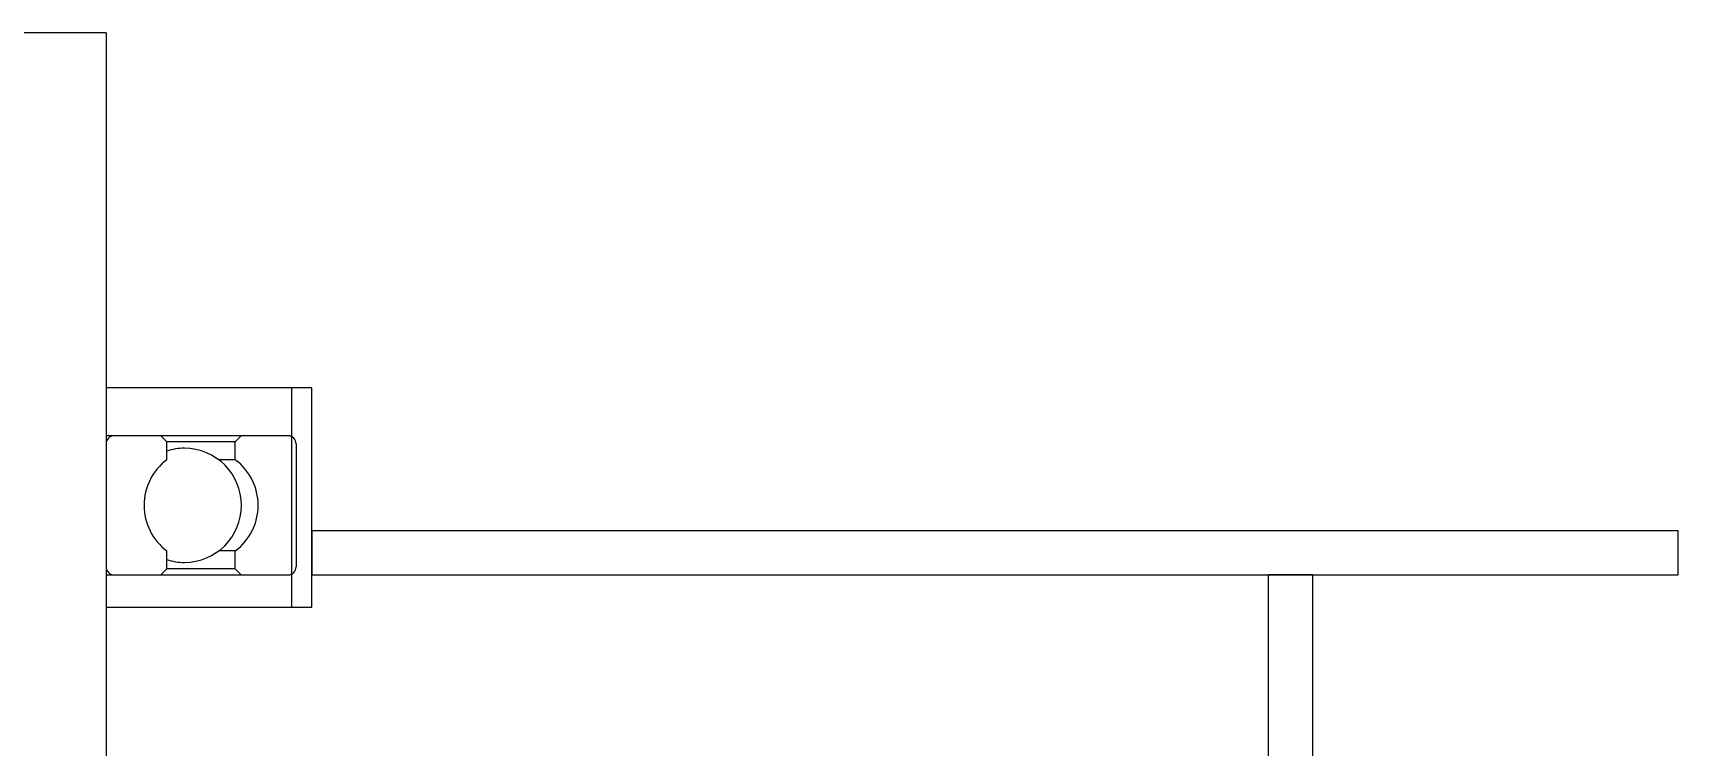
# Model space of a CAD drawing. Extents: x -49 to 4846, y -968 to 1090.
# Drawn here: x 4620.7 to 4845.7, y 992.3 to 1089.9 of the extents above; entities that cross this region are included whole.
import ezdxf

# ---------------------------------------------------------------- set-up
doc = ezdxf.new("R2010")
doc.units = 0
doc.layers.get('0').update_dxf_attribs({"linetype": 'CONTINUOUS'})

msp = doc.modelspace()

# ---------------------------------------------------------------- linework, layer by layer
for p, q in [((4630.735918, 1089.891893), (4610.735918, 1089.891893)), ((4630.735918, 1089.891893), (4630.735918, 989.891893)), ((4658.885918, 1041.390978), (4656.085918, 1041.390978)), ((4631.835918, 1034.826559), (4630.735918, 1034.826559)), ((4630.735918, 1033.726559), (4630.735918, 1016.926559)), ((4638.230918, 1034.826559), (4631.835918, 1034.826559)), ((4649.240918, 1034.826559), (4638.230918, 1034.826559)), ((4639.055918, 1034.001559), (4638.230918, 1034.826559)), ((4648.415918, 1034.001559), (4639.055918, 1034.001559)), ((4639.055918, 1031.566559), (4639.055918, 1034.001559)), ((4648.415918, 1034.001559), (4649.240918, 1034.826559)), ((4648.415918, 1031.566559), (4648.415918, 1034.001559)), ((4655.635918, 1034.826559), (4649.240918, 1034.826559)), ((4656.735918, 1033.726559), (4656.735918, 1016.926559)), ((4648.415918, 1031.566559), (4646.122618, 1031.566559)), ((4658.885918, 1021.826559), (4658.885918, 1015.826559)), ((4845.735918, 1021.826559), (4658.885918, 1021.826559)), ((4845.735918, 1015.826559), (4845.735918, 1021.826559)), ((4639.055918, 1016.651559), (4639.055918, 1019.086559)), ((4648.415918, 1019.086559), (4646.122618, 1019.086559)), ((4648.415918, 1016.651559), (4648.415918, 1019.086559)), ((4630.735918, 1015.826559), (4631.835918, 1015.826559)), ((4631.782468, 1015.826559), (4631.835918, 1015.826559)), ((4631.835918, 1015.826559), (4638.230918, 1015.826559)), ((4638.230918, 1015.826559), (4639.055918, 1016.651559)), ((4638.230918, 1015.826559), (4649.240918, 1015.826559)), ((4648.415918, 1016.651559), (4639.055918, 1016.651559)), ((4649.240918, 1015.826559), (4648.415918, 1016.651559)), ((4649.240918, 1015.826559), (4655.635918, 1015.826559)), ((4658.885918, 1015.826559), (4845.735918, 1015.826559)), ((4789.735918, 765.826559), (4789.735918, 1015.826559)), ((4795.735918, 1015.826559), (4789.735918, 1015.826559)), ((4795.735918, 1015.826559), (4795.735918, 765.826559)), ((4795.735918, 1015.826559), (4795.735918, 765.826559)), ((4656.085918, 1011.390978), (4658.885918, 1011.390978))]:
    msp.add_line(p, q)
at = {"color": 1}
for p, q in [((4656.085918, 1041.390978), (4630.735918, 1041.390978)), ((4656.085918, 1041.390978), (4656.085918, 1011.390978)), ((4658.885918, 1011.390978), (4658.885918, 1041.390978)), ((4630.735918, 1011.390978), (4656.085918, 1011.390978))]:
    msp.add_line(p, q, dxfattribs=at)
for centre, radius, start, end in [((4631.835918, 1033.726559), 1.1, 90, 180), ((4641.458202, 1025.326559), 7.8, 90, 107.951694), ((4641.458202, 1025.326559), 7.8, 270, 90), ((4655.635918, 1033.726559), 1.1, 0, 90), ((4643.735918, 1025.326559), 7.8, 126.869898, 233.130102), ((4643.735918, 1025.326559), 7.8, 306.869898, 53.130102), ((4641.458202, 1025.326559), 7.8, 252.048306, 270), ((4631.835918, 1016.926559), 1.1, 180, 270), ((4655.635918, 1016.926559), 1.1, 270, 0)]:
    msp.add_arc(centre, radius, start, end)

doc.saveas('drawing.dxf')
